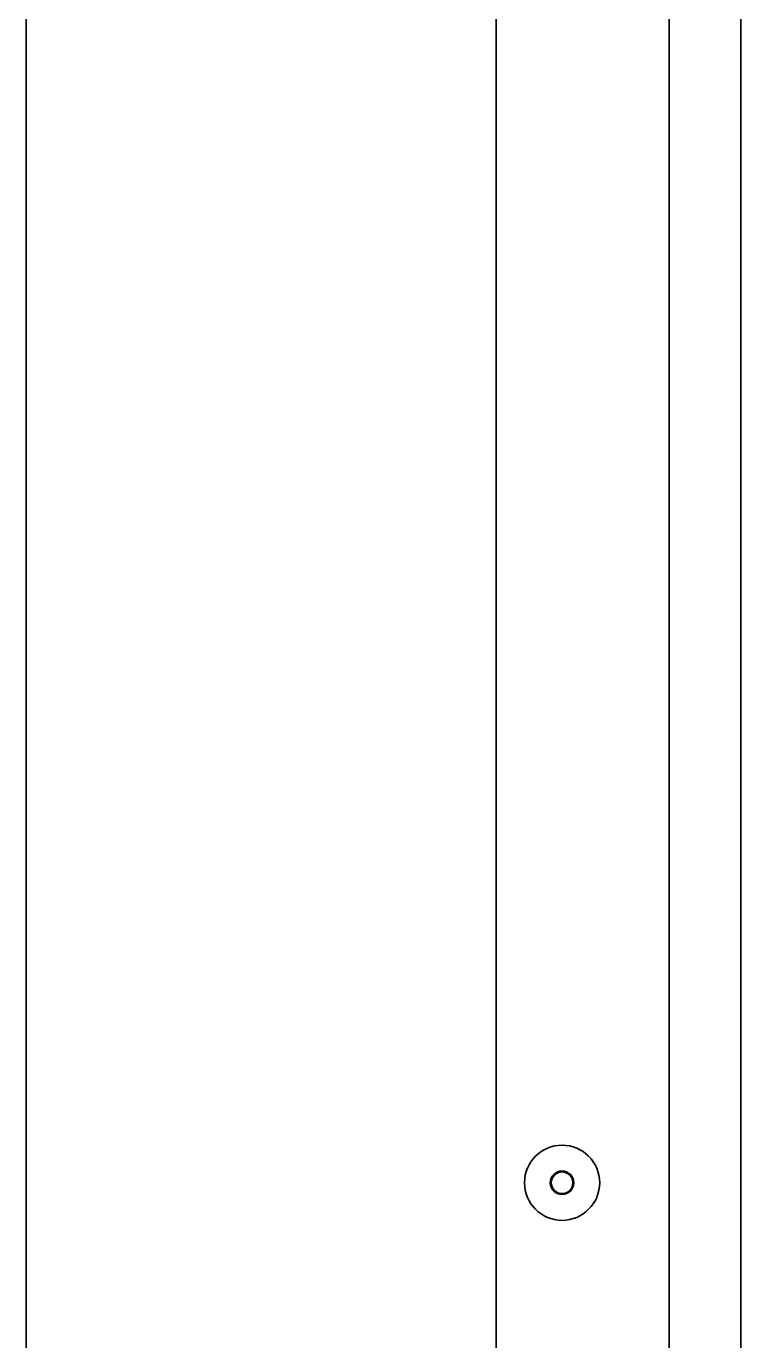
# Model space of a CAD drawing. Extents: x 5987 to 10491, y -672 to 3708.
# Drawn here: x 7173.9 to 7249.9, y 1475.5 to 1615.4 of the extents above; entities that cross this region are included whole.
import ezdxf

# ---------------------------------------------------------------- set-up
doc = ezdxf.new("R2010")
doc.units = 0
doc.header["$LTSCALE"] = 5
doc.layers.add('1', color=7, linetype='CONTINUOUS', true_color=0xffffff)

msp = doc.modelspace()

# ---------------------------------------------------------------- linework, layer by layer
at = {"layer": '1', "color": 7, "linetype": 'Continuous', "lineweight": 35}
for p, q in [((7173.87, 1400.58), (7173.87, 2405.08)), ((7223.87, 1400.58), (7223.87, 2405.08)), ((7249.87, 1373.93), (7249.87, 2405.33)), ((7249.87, 1373.93), (7249.87, 2405.33)), ((7242.28, 1447.06), (7242.28, 1861.69))]:
    msp.add_line(p, q, dxfattribs=at)
for radius in [4, 1.25, 1.15]:
    msp.add_circle((7230.87, 1492.33), radius, dxfattribs=at)

doc.saveas('drawing.dxf')
